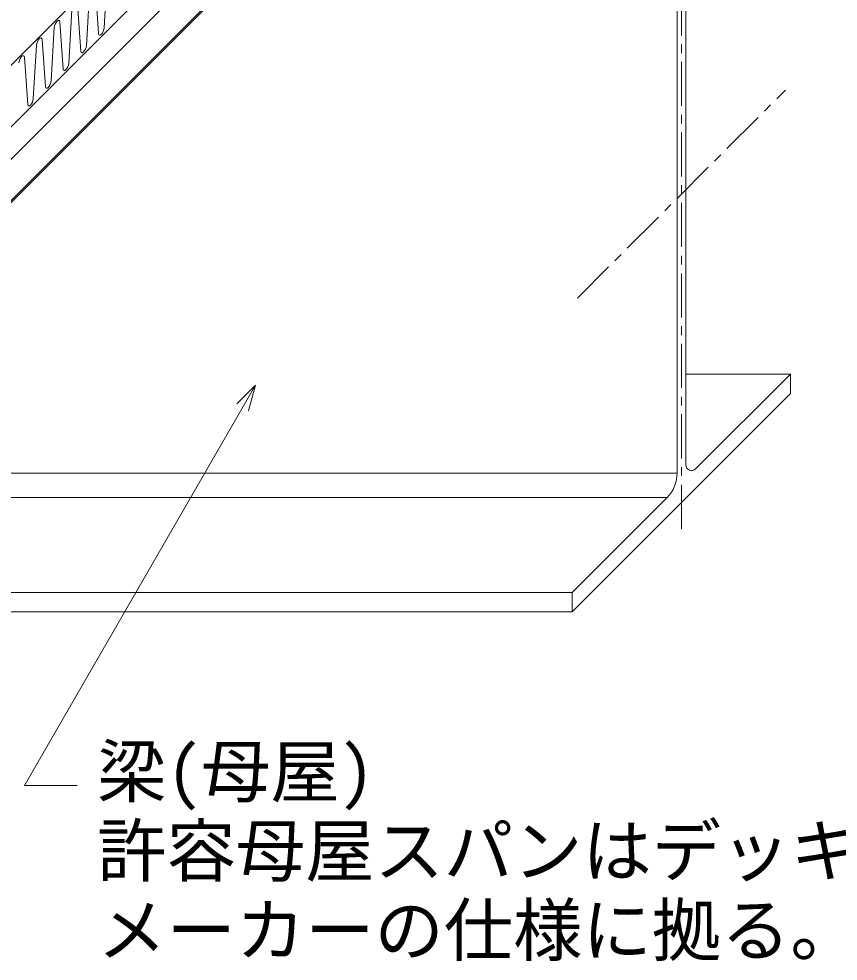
# Model space of a CAD drawing. Units: millimetres, scale not verified. Extents: x -840 to 840, y -594 to 594.
# Drawn here: x 459 to 645, y -34.5 to 179.4 of the extents above; entities that cross this region are included whole.
import ezdxf
from ezdxf.enums import TextEntityAlignment as Align

# ---------------------------------------------------------------- set-up
doc = ezdxf.new("R2010")
doc.units = ezdxf.units.MM
doc.header["$LTSCALE"] = 2
doc.linetypes.add('CHAIN1', pattern=[8, 5, -1, 1, -1])
for name, color, linetype, lineweight in [('0-2_タイトル文字', 5, 'Continuous', 9), ('0-6_断熱材', 4, 'Continuous', 9), ('0-7_鋼材(C型・H鋼ｅｔｃ)', 7, 'Continuous', 9), ('0-8_寸法線', 7, 'Continuous', 9), ('0-D_中心線', 2, 'CHAIN1', 9), ('0-F_鋼材(受け鋼鈑)', 7, 'Continuous', 9)]:
    doc.layers.add(name, color=color, linetype=linetype, lineweight=lineweight)
doc.styles.add('ＭＳ ゴシック', font='')
doc.styles.get('ＭＳ ゴシック').set_extended_font_data('MS Gothic')

msp = doc.modelspace()

# ---------------------------------------------------------------- linework, layer by layer
at = {"layer": '0-6_断熱材'}
for p, q in [((478.333, 177.318), (479.07, 189.494)), ((476.318, 186.764), (477.062, 176.027)), ((474.312, 173.297), (475.05, 185.473)), ((472.298, 182.744), (473.041, 172.006)), ((470.292, 169.277), (471.029, 181.453)), ((468.277, 178.723), (469.021, 167.986)), ((466.271, 165.256), (467.008, 177.432)), ((462.251, 161.236), (462.988, 173.411)), ((464.257, 174.702), (465, 163.965)), ((460.236, 170.682), (460.98, 159.945))]:
    msp.add_line(p, q, dxfattribs=at)
at = {"layer": '0-6_断熱材', "color": 7}
for points in [[(-693.874, 77.832), (366.126, 77.832), (705.538, 417.243)], [(-693.874, 63.832), (366.126, 63.832), (705.538, 403.243)]]:
    msp.add_lwpolyline(points, dxfattribs=at)
at = {"layer": '0-6_断熱材'}
for centre, major_axis in [((467.644, 177.959), (-0.453, -1.093)), ((477.695, 176.791), (0.453, 1.093)), ((463.623, 173.938), (-0.453, -1.093)), ((473.675, 172.771), (0.453, 1.093)), ((459.603, 169.918), (-0.453, -1.093)), ((469.654, 168.75), (0.453, 1.093)), ((465.634, 164.73), (0.453, 1.093)), ((461.613, 160.709), (0.453, 1.093))]:
    msp.add_ellipse(centre, major_axis=major_axis, ratio=0.414214, start_param=2.5013292, end_param=5.3772491, dxfattribs=at)
at = {"layer": '0-7_鋼材(C型・H鋼ｅｔｃ)'}
for p, q in [((608.457, 201.081), (608.457, 76.25)), ((610.442, 202.973), (610.442, 78.143)), ((634.196, 98.758), (610.442, 98.758)), ((612.661, 77.223), (634.196, 98.758)), ((634.196, 94.358), (634.196, 98.758)), ((584.596, 44.758), (634.196, 94.358)), ((608.457, 76.25), (395.671, 76.25)), ((606.173, 70.735), (390.156, 70.735)), ((584.596, 49.158), (606.173, 70.735)), ((584.596, 49.158), (368.579, 49.158)), ((584.596, 44.758), (584.596, 49.158)), ((584.596, 44.758), (364.179, 44.758))]:
    msp.add_line(p, q, dxfattribs=at)
for centre, radius, start, end in [((611.742, 78.143), 1.3, 180, 315), ((600.657, 76.25), 7.8, 315, 0)]:
    msp.add_arc(centre, radius, start, end, dxfattribs=at)
at = {"layer": '0-8_寸法線'}
for p, q in [((512.674, 96.216), (460.22, 5.361)), ((460.22, 5.361), (472.22, 5.361))]:
    msp.add_line(p, q, dxfattribs=at)
msp.add_lwpolyline([(508.432, 91.974), (512.674, 96.216), (511.121, 90.421)], dxfattribs=at)
at = {"layer": '0-D_中心線'}
for p, q in [((609.447, 217.609), (609.447, 61.609)), ((585.83, 115.992), (633.069, 163.232))]:
    msp.add_line(p, q, dxfattribs=at)
at = {"layer": '0-F_鋼材(受け鋼鈑)'}
for p, q in [((301.504, -8.13), (705.538, 395.903)), ((310.786, -8.236), (705.538, 386.517))]:
    msp.add_line(p, q, dxfattribs=at)
msp.add_lwpolyline([(310.786, -8.236), (310.786, -8.636), (705.538, 386.117)], dxfattribs=at)

# ---------------------------------------------------------------- texts
at = {"layer": '0-2_タイトル文字', "color": 7, "style": 'ＭＳ ゴシック'}
for s, p in [('梁(母屋)', (476.76, -0.698)), ('許容母屋スパンはデッキ材', (476.76, -18.698)), ('メーカーの仕様に拠る。', (476.76, -36.698))]:
    msp.add_text(s, height=11.54, dxfattribs=at).set_placement(p, align=Align.BOTTOM_LEFT)

doc.saveas('drawing.dxf')
